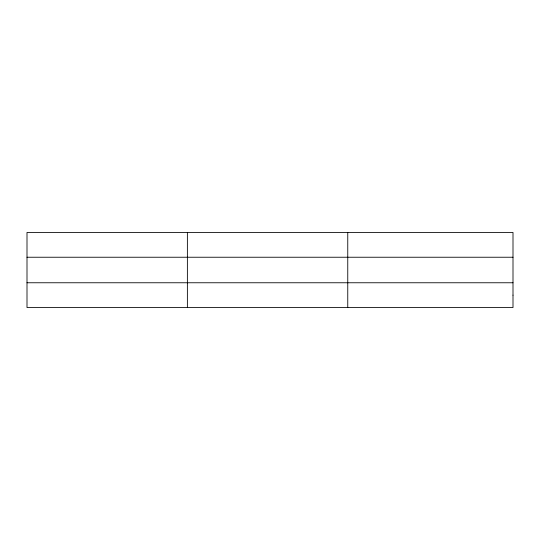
<?xml version="1.0" encoding="UTF-8"?>
<svg xmlns="http://www.w3.org/2000/svg" width="540" height="540" viewBox="0 0 540 540"><rect width="100%" height="100%" fill="white"/><g stroke="black" fill="none" stroke-linecap="round" stroke-linejoin="round"><path stroke-width="0.81" d="M187.38 232.457L187.38 307.544M347.76 232.457L347.76 307.544M27 257.236L513 257.236M27 282.764L513 282.764M513 295.151L513 307.544L27 307.544L27 232.457L513 232.457L513 295.151"/></g></svg>
